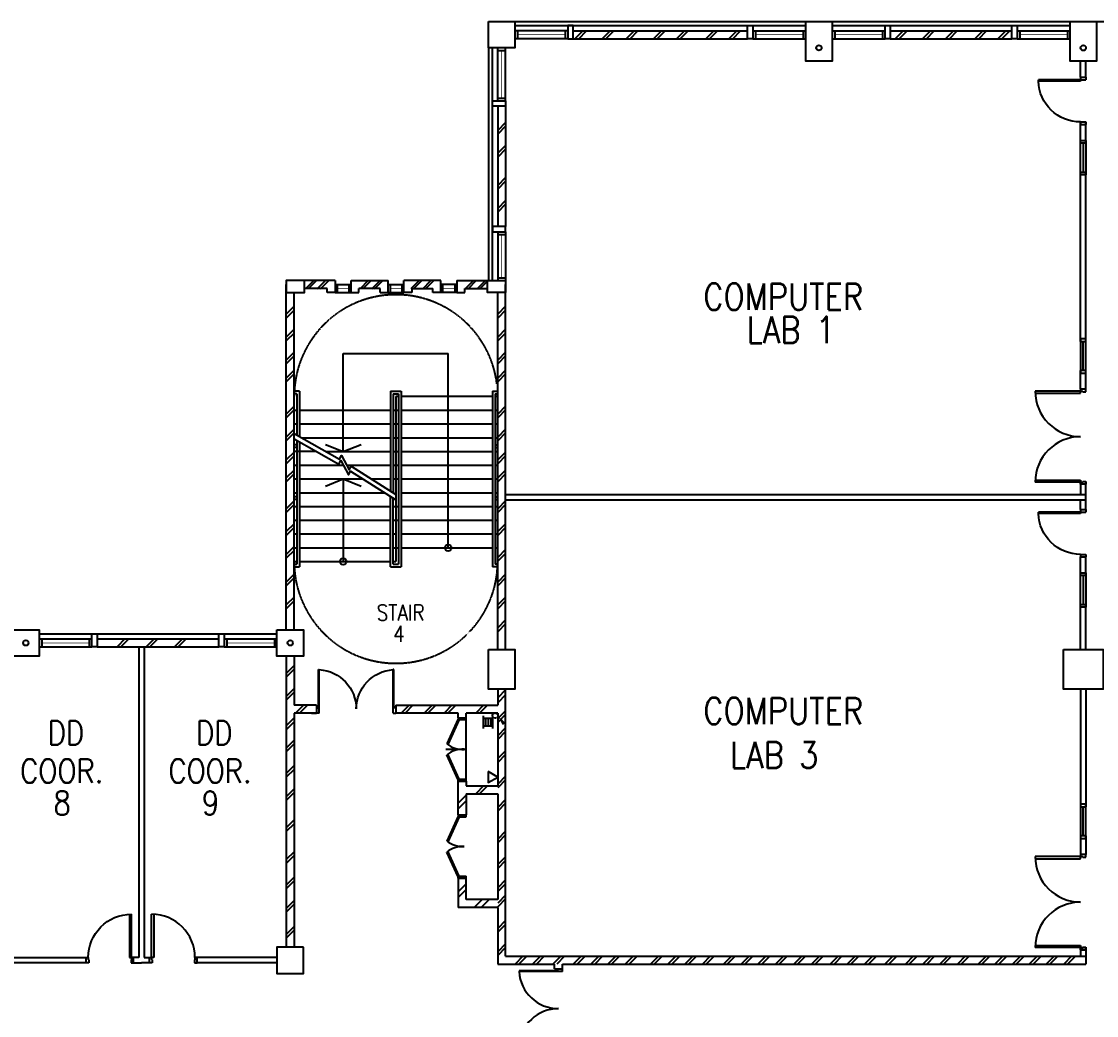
# Model space of a CAD drawing. Extents: x 1845062 to 1967303, y -845223 to -764674.
# Drawn here: x 1885832 to 1906165, y -783468 to -764674 of the extents above; entities that cross this region are included whole.
import ezdxf

# ---------------------------------------------------------------- set-up
doc = ezdxf.new("R2010")
doc.units = 0
doc.header["$LTSCALE"] = 12
doc.header["$MEASUREMENT"] = 0
for name, pattern in [('DASHDOT', [1, 0.5, -0.25, 0, -0.25]), ('DIVIDE', [1.25, 0.5, -0.25, 0, -0.25, 0, -0.25]), ('HIDDEN', [0.375, 0.25, -0.125])]:
    doc.linetypes.add(name, pattern=pattern)
doc.layers.get('0').update_dxf_attribs({"linetype": 'CONTINUOUS'})
for name, color, linetype in [('-DRY RISER', 7, 'CONTINUOUS'), ('-FF', 240, 'CONTINUOUS'), ('COL', 3, 'CONTINUOUS'), ('DOOR', 5, 'CONTINUOUS'), ('DR', 7, 'CONTINUOUS'), ('H', 1, 'CONTINUOUS'), ('hatch', 7, 'CONTINUOUS'), ('LINE', 7, 'CONTINUOUS'), ('partition', 7, 'CONTINUOUS'), ('PL', 5, 'CONTINUOUS'), ('RWDP', 145, 'CONTINUOUS'), ('stair', 7, 'CONTINUOUS'), ('T50', 4, 'CONTINUOUS'), ('WALL', 2, 'CONTINUOUS'), ('WIN', 5, 'CONTINUOUS'), ('WP', 50, 'DIVIDE')]:
    doc.layers.add(name, color=color, linetype=linetype)
doc.styles.add('ROMANS', font='romans')

# ---------------------------------------------------------------- blocks, each defined once
blk = doc.blocks.new('FG')
at = {"layer": 'LINE', "linetype": 'Continuous'}
for points in [[(0, 0), (50, 0), (50, 100), (0, 100)], [(600, 0), (650, 0), (650, 100), (600, 100)]]:
    blk.add_lwpolyline(points, close=True, dxfattribs=at)
at = {"layer": 'LINE', "color": 5, "linetype": 'Continuous'}
for points in [[(600, 100), (50, 100)], [(50, 0), (600, 0)]]:
    blk.add_lwpolyline(points, dxfattribs=at)
at = {"layer": 'LINE', "color": 1, "linetype": 'Continuous'}
blk.add_lwpolyline([(50, 50), (600, 50)], dxfattribs=at)
blk = doc.blocks.new('D1500-1')
at = {"layer": 'DR'}
for p, q in [((38, 77), (38, 821)), ((38, 821), (50, 820)), ((50, 0), (50, 820)), ((1462, 821), (1450, 820)), ((1450, 0), (1450, 820)), ((1462, 77), (1462, 821)), ((38, 115), (0, 115)), ((50, 0), (0, 0)), ((50, 77), (38, 77)), ((1450, 77), (1462, 77)), ((1462, 115), (1500, 115)), ((1450, 0), (1500, 0))]:
    blk.add_line(p, q, dxfattribs=at)
for centre, start, end in [((5, 77), 0.0238, 86.5289), ((1495, 77), 93.4711, 179.9762)]:
    blk.add_arc(centre, 745, start, end, dxfattribs=at)
blk = doc.blocks.new('D1800-A')
at = {"layer": 'DR'}
for p, q in [((0, 0), (100, 0)), ((0, -50), (0, 0)), ((100, 0), (100, -40)), ((60, -50), (0, -50)), ((100, -40), (60, -40)), ((60, -40), (60, -50)), ((100, -40), (960, -40)), ((100, -80), (100, -40)), ((959, -80), (100, -80)), ((60, -1750), (0, -1750)), ((0, -1750), (0, -1800)), ((0, -1800), (100, -1800)), ((60, -1760), (60, -1750)), ((100, -1760), (60, -1760)), ((959, -1720), (100, -1720)), ((100, -1720), (100, -1760)), ((100, -1760), (960, -1760)), ((100, -1800), (100, -1760))]:
    blk.add_line(p, q, dxfattribs=at)
for centre, start, end in [((100, -40), 270.0001, 0), ((100, -1760), 0, 90)]:
    blk.add_arc(centre, 860, start, end, dxfattribs=at)
blk = doc.blocks.new('D900')
at = {"layer": 'DOOR', "color": 7}
for p, q in [((50, 100), (50, 899)), ((80, 899), (50, 899)), ((80, 100), (80, 899)), ((0, 100), (0, 0)), ((0, 100), (50, 100)), ((0, 0), (50, 0)), ((50, 100), (50, 0)), ((50, 100), (80, 100)), ((850, 100), (850, 0)), ((850, 100), (900, 100)), ((850, 0), (900, 0)), ((900, 100), (900, 0))]:
    blk.add_line(p, q, dxfattribs=at)
blk.add_arc((50, 100), 800, 0, 87.8509, dxfattribs=at)
blk = doc.blocks.new('d900-1b1')
at = {"layer": 'DR'}
for p, q in [((40, 100), (40, 920)), ((80, 919), (80, 100)), ((0, 0), (0, 100)), ((0, 100), (40, 100)), ((50, 0), (0, 0)), ((80, 100), (40, 100)), ((40, 100), (40, 60)), ((40, 60), (50, 60)), ((50, 60), (50, 0)), ((860, 60), (850, 60)), ((850, 60), (850, 0)), ((850, 0), (900, 0)), ((860, 100), (860, 60)), ((900, 100), (860, 100)), ((900, 0), (900, 100))]:
    blk.add_line(p, q, dxfattribs=at)
blk.add_arc((40, 100), 820, 0, 90, dxfattribs=at)
blk = doc.blocks.new('DRY RISER')
at = {"layer": '-DRY RISER'}
for p, q in [((-150, 0), (150, 0)), ((-90, 0), (-90, -222)), ((90, 0), (90, -222)), ((-150, -222), (150, -222)), ((-90, -42), (90, -42)), ((-90, -102), (90, -102)), ((-90, -162), (90, -162))]:
    blk.add_line(p, q, dxfattribs=at)

msp = doc.modelspace()

# ---------------------------------------------------------------- linework, layer by layer
at = {"layer": '-FF', "color": 0}
msp.add_lwpolyline([(1894657.2, -778853.1), (1894657.2, -779064.8), (1894840.6, -778958.9)], close=True, dxfattribs=at)
at = {"color": 0}
for p, q in [((1895164.7, -764749.1), (1900664.7, -764749.1)), ((1901164.7, -764749.1), (1905664.7, -764749.1)), ((1894739.7, -769574.1), (1894739.7, -765174.1)), ((1886164.7, -776249.1), (1890664.7, -776249.1))]:
    msp.add_line(p, q, dxfattribs=at)
at = {"layer": 'COL', "color": 0}
msp.add_line((1891164.7, -776174.1), (1891164.7, -776174.1), dxfattribs=at)
for points in [[(1894664.7, -764674.1), (1895164.7, -764674.1), (1895164.7, -765174.1), (1894664.7, -765174.1)], [(1901164.7, -764674.1), (1901164.7, -765424.1), (1900664.7, -765424.1), (1900664.7, -764674.1)], [(1906164.7, -764674.1), (1906164.7, -765424.1), (1905664.7, -765424.1), (1905664.7, -764674.1)], [(1891182.7, -769574.1), (1890839.7, -769574.1), (1890839.7, -769799.1), (1891182.7, -769799.1)], [(1894646.7, -769574.1), (1894989.7, -769574.1), (1894989.7, -769799.1), (1894646.7, -769799.1)], [(1885664.7, -776174.1), (1886164.7, -776174.1), (1886164.7, -776674.1), (1885664.7, -776674.1)], [(1890664.7, -776174.1), (1891164.7, -776174.1), (1891164.7, -776674.1), (1890664.7, -776674.1)], [(1894664.7, -776549.1), (1895164.7, -776549.1), (1895164.7, -777299.1), (1894664.7, -777299.1)], [(1905539.7, -776549.1), (1906289.7, -776549.1), (1906289.7, -777299.1), (1905539.7, -777299.1)], [(1891164.7, -782174.1), (1890664.7, -782174.1), (1890664.7, -782674.1), (1891164.7, -782674.1)]]:
    msp.add_lwpolyline(points, close=True, dxfattribs=at)
at = {"layer": 'DOOR', "color": 0}
for p, q in [((1894089.7, -777860.5), (1893876.4, -778331.5)), ((1894110.5, -777874.3), (1893896.5, -778346.4)), ((1894089.7, -777835.5), (1894089.7, -777860.5)), ((1894089.7, -777860.5), (1894114.7, -777860.5)), ((1894110.5, -777874.3), (1894089.7, -777860.5)), ((1894114.7, -777860.5), (1894114.7, -777873.5)), ((1894114.7, -777873.5), (1894239.7, -777873.5)), ((1894089.7, -779010.5), (1893876.4, -778539.5)), ((1894110.5, -778996.7), (1893896.5, -778524.6)), ((1894110.5, -778996.7), (1894089.7, -779010.5)), ((1894089.7, -779010.5), (1894114.7, -779010.5)), ((1894089.7, -779035.5), (1894089.7, -779010.5)), ((1894114.7, -779010.5), (1894114.7, -778997.5)), ((1894114.7, -778997.5), (1894239.7, -778997.5)), ((1894239.7, -779035.5), (1894239.7, -778997.5)), ((1894089.7, -779698), (1893876.4, -780169)), ((1894110.5, -779711.8), (1893896.5, -780183.9)), ((1894089.7, -779673), (1894089.7, -779698)), ((1894089.7, -779698), (1894114.7, -779698)), ((1894110.5, -779711.8), (1894089.7, -779698)), ((1894114.7, -779698), (1894114.7, -779711)), ((1894114.7, -779711), (1894239.7, -779711)), ((1894239.7, -779711), (1894239.7, -779675.2)), ((1894089.7, -780848), (1893876.4, -780377)), ((1894110.5, -780834.2), (1893896.5, -780362.1)), ((1894110.5, -780834.2), (1894089.7, -780848)), ((1894089.7, -780848), (1894114.7, -780848)), ((1894089.7, -780873), (1894089.7, -780848)), ((1894114.7, -780848), (1894114.7, -780835)), ((1894114.7, -780835), (1894239.7, -780835)), ((1894239.7, -780873), (1894239.7, -780835))]:
    msp.add_line(p, q, dxfattribs=at)
for centre, start, end in [((1894183.4, -777938.1), 232.03455, 272.4491), ((1894183.4, -778932.9), 87.5509, 127.96545), ((1894183.4, -779775.6), 232.03455, 272.4491), ((1894183.4, -780770.4), 87.5509, 127.96545)]:
    msp.add_arc(centre, 499, start, end, dxfattribs=at)
at = {"layer": 'DR', "color": 0}
for p, q in [((1905864.7, -766974.1), (1905864.7, -766574.1)), ((1905964.7, -766974.1), (1905964.7, -766574.1)), ((1905864.7, -770724.1), (1905864.7, -767524.1)), ((1905964.7, -770724.1), (1905964.7, -767524.1)), ((1905864.7, -771624.1), (1905864.7, -771274.1)), ((1905964.7, -771624.1), (1905964.7, -771274.1)), ((1905864.7, -773424.1), (1905864.7, -773624.1)), ((1905964.7, -773899.1), (1905964.7, -773424.1)), ((1905964.7, -773624.1), (1894989.7, -773624.1)), ((1905964.7, -773724.1), (1894989.7, -773724.1)), ((1905864.7, -773899.1), (1905864.7, -773724.1)), ((1905864.7, -775149.1), (1905864.7, -774799.1)), ((1905964.7, -775149.1), (1905964.7, -774799.1)), ((1905864.7, -776549.1), (1905864.7, -775699.1)), ((1905964.7, -776549.1), (1905964.7, -775699.1)), ((1905864.7, -777299.1), (1905864.7, -779524.1)), ((1905964.7, -777299.1), (1905964.7, -779524.1)), ((1894239.7, -778436.6), (1893855.3, -778436.6)), ((1905864.7, -780074.1), (1905864.7, -780424.1)), ((1905964.7, -780074.1), (1905964.7, -780424.1)), ((1905864.7, -782224.1), (1905864.7, -782349.1))]:
    msp.add_line(p, q, dxfattribs=at)
at = {"layer": 'H', "color": 0}
for p, q in [((1891208.6, -769724.1), (1891358.6, -769574.1)), ((1891260.3, -769724.1), (1891410.3, -769574.1)), ((1891425.4, -769726.3), (1891575.4, -769576.3)), ((1891487.2, -769726.3), (1891637.2, -769576.3)), ((1892241.8, -769724.1), (1892391.8, -769574.1)), ((1892293.5, -769724.1), (1892443.5, -769574.1)), ((1892458.5, -769726.3), (1892608.5, -769576.3)), ((1892510.2, -769726.3), (1892660.2, -769576.3)), ((1893204.3, -769724.1), (1893354.3, -769574.1)), ((1893256, -769724.1), (1893406, -769574.1)), ((1893421, -769726.3), (1893571, -769576.3)), ((1893472.7, -769726.3), (1893622.7, -769576.3)), ((1894233, -769724.1), (1894383, -769574.1)), ((1894284.6, -769724.1), (1894434.6, -769574.1)), ((1894449.7, -769726.3), (1894599.7, -769576.3)), ((1894501.4, -769726.3), (1894651.4, -769576.3)), ((1887789.8, -776349.1), (1887639.8, -776499.1)), ((1887860.5, -776349.1), (1887710.5, -776499.1)), ((1888338.8, -776349.1), (1888188.8, -776499.1)), ((1888409.5, -776349.1), (1888259.5, -776499.1)), ((1888877.1, -776349.1), (1888727.1, -776499.1)), ((1888947.8, -776349.1), (1888797.8, -776499.1)), ((1893165.9, -777599.1), (1893015.9, -777749.1)), ((1893236.7, -777599.1), (1893086.7, -777749.1)), ((1893600.1, -777599.1), (1893450.1, -777749.1)), ((1893670.8, -777599.1), (1893520.8, -777749.1)), ((1893973.8, -777599.1), (1893823.8, -777749.1)), ((1894044.5, -777599.1), (1893894.5, -777749.1)), ((1894572.8, -777599.1), (1894422.8, -777749.1)), ((1894643.5, -777599.1), (1894493.5, -777749.1)), ((1894572.8, -779124.1), (1894422.8, -779274.1)), ((1894643.5, -779124.1), (1894493.5, -779274.1))]:
    msp.add_line(p, q, dxfattribs=at)
at = {"layer": 'hatch', "color": 0}
for p, q in [((1896299.5, -764999.1), (1896449.5, -764849.1)), ((1896371.1, -764999.1), (1896521.1, -764849.1)), ((1896814.6, -764999.1), (1896964.6, -764849.1)), ((1896886.3, -764999.1), (1897036.3, -764849.1)), ((1897270.4, -764999.1), (1897420.4, -764849.1)), ((1897342, -764999.1), (1897492, -764849.1)), ((1897785.5, -764999.1), (1897935.5, -764849.1)), ((1897857.2, -764999.1), (1898007.2, -764849.1)), ((1898221.4, -764999.1), (1898371.4, -764849.1)), ((1898293.1, -764999.1), (1898443.1, -764849.1)), ((1898776.2, -764999.1), (1898926.2, -764849.1)), ((1898847.9, -764999.1), (1898997.9, -764849.1)), ((1899212.1, -764999.1), (1899362.1, -764849.1)), ((1899283.8, -764999.1), (1899433.8, -764849.1)), ((1902359.4, -764999.1), (1902509.4, -764849.1)), ((1902431.1, -764999.1), (1902581.1, -764849.1)), ((1902874.6, -764999.1), (1903024.6, -764849.1)), ((1902946.2, -764999.1), (1903096.2, -764849.1)), ((1903310.5, -764999.1), (1903460.5, -764849.1)), ((1903382.1, -764999.1), (1903532.1, -764849.1)), ((1903865.3, -764999.1), (1904015.3, -764849.1)), ((1903936.9, -764999.1), (1904086.9, -764849.1)), ((1904301.2, -764999.1), (1904451.2, -764849.1)), ((1904372.8, -764999.1), (1904522.8, -764849.1)), ((1894989.7, -766582.6), (1894839.7, -766732.6)), ((1894989.7, -766654.2), (1894839.7, -766804.2)), ((1894989.7, -767016.6), (1894839.7, -767166.6)), ((1894989.7, -767088.2), (1894839.7, -767238.2)), ((1894989.7, -767623.1), (1894839.7, -767773.1)), ((1894989.7, -767694.7), (1894839.7, -767844.7)), ((1894989.7, -768057.1), (1894839.7, -768207.1)), ((1894989.7, -768128.7), (1894839.7, -768278.7)), ((1890989.7, -770058.6), (1890839.7, -770208.6)), ((1890989.7, -770130.2), (1890839.7, -770280.2)), ((1894989.7, -770058.6), (1894839.7, -770208.6)), ((1894989.7, -770130.2), (1894839.7, -770280.2)), ((1890989.7, -770492.6), (1890839.7, -770642.6)), ((1890989.7, -770564.2), (1890839.7, -770714.2)), ((1894989.7, -770492.6), (1894839.7, -770642.6)), ((1894989.7, -770564.2), (1894839.7, -770714.2)), ((1890989.7, -770925.5), (1890839.7, -771075.5)), ((1890989.7, -770997.1), (1890839.7, -771147.1)), ((1894989.7, -770925.5), (1894839.7, -771075.5)), ((1894989.7, -770997.1), (1894839.7, -771147.1)), ((1890989.7, -771266.3), (1890839.7, -771416.3)), ((1890989.7, -771337.9), (1890839.7, -771487.9)), ((1894989.7, -771266.3), (1894839.7, -771416.3)), ((1894989.7, -771337.9), (1894839.7, -771487.9)), ((1890989.7, -771947.6), (1890839.7, -772097.6)), ((1894989.7, -771947.6), (1894839.7, -772097.6)), ((1890989.7, -772019.2), (1890839.7, -772169.2)), ((1894989.7, -772019.2), (1894839.7, -772169.2)), ((1890989.7, -772381.6), (1890839.7, -772531.6)), ((1894989.7, -772381.6), (1894839.7, -772531.6)), ((1890989.7, -772453.2), (1890839.7, -772603.2)), ((1894989.7, -772453.2), (1894839.7, -772603.2)), ((1890989.7, -772814.5), (1890839.7, -772964.5)), ((1894989.7, -772814.5), (1894839.7, -772964.5)), ((1890989.7, -772886.1), (1890839.7, -773036.1)), ((1894989.7, -772886.1), (1894839.7, -773036.1)), ((1890989.7, -773155.3), (1890839.7, -773305.3)), ((1890989.7, -773226.9), (1890839.7, -773376.9)), ((1894989.7, -773155.3), (1894839.7, -773305.3)), ((1894989.7, -773226.9), (1894839.7, -773376.9)), ((1890989.7, -773735.6), (1890839.7, -773885.6)), ((1890989.7, -773807.2), (1890839.7, -773957.2)), ((1894989.7, -773735.6), (1894839.7, -773885.6)), ((1894989.7, -773807.2), (1894839.7, -773957.2)), ((1890989.7, -774169.6), (1890839.7, -774319.6)), ((1890989.7, -774241.2), (1890839.7, -774391.2)), ((1894989.7, -774169.6), (1894839.7, -774319.6)), ((1894989.7, -774241.2), (1894839.7, -774391.2)), ((1890989.7, -774602.5), (1890839.7, -774752.5)), ((1894989.7, -774658.6), (1894839.7, -774808.6)), ((1890989.7, -774674.1), (1890839.7, -774824.1)), ((1894989.7, -774730.2), (1894839.7, -774880.2)), ((1890989.7, -775122.6), (1890839.7, -775272.6)), ((1890989.7, -775194.2), (1890839.7, -775344.2)), ((1894989.7, -775122.6), (1894839.7, -775272.6)), ((1894989.7, -775194.2), (1894839.7, -775344.2)), ((1890989.7, -775556.6), (1890839.7, -775706.6)), ((1890989.7, -775628.2), (1890839.7, -775778.2)), ((1894989.7, -775556.6), (1894839.7, -775706.6)), ((1894989.7, -775628.2), (1894839.7, -775778.2)), ((1894989.7, -775989.5), (1894839.7, -776139.5)), ((1894989.7, -776061.1), (1894839.7, -776211.1)), ((1890989.7, -776850.3), (1890839.7, -777000.3)), ((1890989.7, -776921.9), (1890839.7, -777071.9)), ((1890989.7, -777283.7), (1890839.7, -777433.7)), ((1890989.7, -777355.4), (1890839.7, -777505.4)), ((1894989.7, -777312.6), (1894839.7, -777462.6)), ((1894989.7, -777403.7), (1894839.7, -777553.7)), ((1891165.1, -777599.1), (1891015.1, -777749.1)), ((1891247.7, -777594.2), (1891097.7, -777744.2)), ((1894989.7, -777705.6), (1894839.7, -777855.6)), ((1890989.7, -777842.7), (1890839.7, -777992.7)), ((1894239.7, -779035.5), (1894239.7, -777837.7)), ((1894989.7, -777777.2), (1894839.7, -777927.2)), ((1890989.7, -777914.3), (1890839.7, -778064.3)), ((1894989.7, -778028.6), (1894839.7, -778178.6)), ((1894989.7, -778100.2), (1894839.7, -778250.2)), ((1890989.7, -778261.2), (1890839.7, -778411.2)), ((1890989.7, -778332.8), (1890839.7, -778482.8)), ((1894989.7, -778461.5), (1894839.7, -778611.5)), ((1894989.7, -778533.1), (1894839.7, -778683.1)), ((1890989.7, -778743), (1890839.7, -778893)), ((1890989.7, -778814.7), (1890839.7, -778964.7)), ((1894989.7, -778943.3), (1894839.7, -779093.3)), ((1894989.7, -779014.9), (1894839.7, -779164.9)), ((1890989.7, -779182.3), (1890839.7, -779332.3)), ((1890989.7, -779253.9), (1890839.7, -779403.9)), ((1894089.7, -779454.6), (1894239.7, -779304.6)), ((1894089.7, -779560.7), (1894239.7, -779410.7)), ((1894989.7, -779382.6), (1894839.7, -779532.6)), ((1894989.7, -779454.2), (1894839.7, -779604.2)), ((1890989.7, -779770.4), (1890839.7, -779920.4)), ((1890989.7, -779842), (1890839.7, -779992)), ((1894989.7, -779983.6), (1894839.7, -780133.6)), ((1894989.7, -780055.2), (1894839.7, -780205.2)), ((1890989.7, -780371.4), (1890839.7, -780521.4)), ((1890989.7, -780443), (1890839.7, -780593)), ((1894989.7, -780465.4), (1894839.7, -780615.4)), ((1894989.7, -780537.1), (1894839.7, -780687.1)), ((1890989.7, -780853.2), (1890839.7, -781003.2)), ((1890989.7, -780924.9), (1890839.7, -781074.9)), ((1894989.7, -780904.7), (1894839.7, -781054.7)), ((1894089.7, -781129.1), (1894239.7, -780979.1)), ((1894089.7, -781235.1), (1894239.7, -781085.1)), ((1894989.7, -780976.3), (1894839.7, -781126.3)), ((1890989.7, -781292.5), (1890839.7, -781442.5)), ((1890989.7, -781364.1), (1890839.7, -781514.1)), ((1894545.5, -781274.1), (1894395.5, -781424.1)), ((1894677.9, -781274.1), (1894527.9, -781424.1)), ((1894989.7, -781191.6), (1894839.7, -781341.6)), ((1894989.7, -781263.2), (1894839.7, -781413.2)), ((1894989.7, -781673.4), (1894839.7, -781823.4)), ((1894989.7, -781745.1), (1894839.7, -781895.1)), ((1890989.7, -781784.7), (1890839.7, -781934.7)), ((1890989.7, -781856.4), (1890839.7, -782006.4)), ((1894989.7, -782112.7), (1894839.7, -782262.7)), ((1894989.7, -782184.3), (1894839.7, -782334.3)), ((1895316.9, -782349.1), (1895166.9, -782499.1)), ((1895388.5, -782349.1), (1895238.5, -782499.1)), ((1895648.9, -782349.1), (1895498.9, -782499.1)), ((1895720.5, -782349.1), (1895570.5, -782499.1)), ((1896033.9, -782349.1), (1895883.9, -782499.1)), ((1896105.5, -782349.1), (1895955.5, -782499.1)), ((1896419.5, -782349.1), (1896269.5, -782499.1)), ((1896491.2, -782349.1), (1896341.2, -782499.1)), ((1896751.5, -782349.1), (1896601.5, -782499.1)), ((1896823.2, -782349.1), (1896673.2, -782499.1)), ((1897070.5, -782349.1), (1896920.5, -782499.1)), ((1897142.2, -782349.1), (1896992.2, -782499.1)), ((1897402.5, -782349.1), (1897252.5, -782499.1)), ((1897474.2, -782349.1), (1897324.2, -782499.1)), ((1897877.4, -782349.1), (1897727.4, -782499.1)), ((1897949, -782349.1), (1897799, -782499.1)), ((1898209.4, -782349.1), (1898059.4, -782499.1)), ((1898281, -782349.1), (1898131, -782499.1)), ((1898528.4, -782349.1), (1898378.4, -782499.1)), ((1898600, -782349.1), (1898450, -782499.1)), ((1898860.4, -782349.1), (1898710.4, -782499.1)), ((1898932, -782349.1), (1898782, -782499.1)), ((1899260.5, -782349.1), (1899110.5, -782499.1)), ((1899332.1, -782349.1), (1899182.1, -782499.1)), ((1899592.5, -782349.1), (1899442.5, -782499.1)), ((1899664.1, -782349.1), (1899514.1, -782499.1)), ((1899911.5, -782349.1), (1899761.5, -782499.1)), ((1899983.1, -782349.1), (1899833.1, -782499.1)), ((1900243.5, -782349.1), (1900093.5, -782499.1)), ((1900315.1, -782349.1), (1900165.1, -782499.1)), ((1900590.6, -782349.1), (1900440.6, -782499.1)), ((1900662.2, -782349.1), (1900512.2, -782499.1)), ((1900922.6, -782349.1), (1900772.6, -782499.1)), ((1900994.2, -782349.1), (1900844.2, -782499.1)), ((1901278.3, -782349.1), (1901128.3, -782499.1)), ((1901349.9, -782349.1), (1901199.9, -782499.1)), ((1901597.3, -782349.1), (1901447.3, -782499.1)), ((1901668.9, -782349.1), (1901518.9, -782499.1)), ((1901929.3, -782349.1), (1901779.3, -782499.1)), ((1902000.9, -782349.1), (1901850.9, -782499.1)), ((1902314.3, -782349.1), (1902164.3, -782499.1)), ((1902385.9, -782349.1), (1902235.9, -782499.1)), ((1902700, -782349.1), (1902550, -782499.1)), ((1902771.6, -782349.1), (1902621.6, -782499.1)), ((1903032, -782349.1), (1902882, -782499.1)), ((1903103.6, -782349.1), (1902953.6, -782499.1)), ((1903351, -782349.1), (1903201, -782499.1)), ((1903422.6, -782349.1), (1903272.6, -782499.1)), ((1903683, -782349.1), (1903533, -782499.1)), ((1903754.6, -782349.1), (1903604.6, -782499.1)), ((1904075.6, -782349.1), (1903925.6, -782499.1)), ((1904147.2, -782349.1), (1903997.2, -782499.1)), ((1904394.6, -782349.1), (1904244.6, -782499.1)), ((1904466.2, -782349.1), (1904316.2, -782499.1)), ((1904726.6, -782349.1), (1904576.6, -782499.1)), ((1904798.2, -782349.1), (1904648.2, -782499.1)), ((1905043.8, -782349.1), (1904893.8, -782499.1)), ((1905115.5, -782349.1), (1904965.5, -782499.1)), ((1905362.8, -782349.1), (1905212.8, -782499.1)), ((1905434.5, -782349.1), (1905284.5, -782499.1)), ((1905694.8, -782349.1), (1905544.8, -782499.1)), ((1905766.5, -782349.1), (1905616.5, -782499.1))]:
    msp.add_line(p, q, dxfattribs=at)
msp.add_solid([(1894114.7, -778415.8), (1894114.7, -778457.4), (1894239.7, -778436.6)], dxfattribs=at)
at = {"layer": 'LINE', "color": 0, "linetype": 'Continuous'}
for p, q in [((1895164.7, -764674.1), (1961664.7, -764674.1)), ((1894664.7, -765174.1), (1894664.7, -769574.1)), ((1905864.7, -782224.1), (1905964.7, -782224.1))]:
    msp.add_line(p, q, dxfattribs=at)
at = {"layer": 'partition', "color": 0, "linetype": 'Continuous'}
for p, q in [((1905864.7, -765724.1), (1905864.7, -765424.1)), ((1905964.7, -765724.1), (1905964.7, -765424.1)), ((1905964.7, -782224.1), (1905964.7, -782349.1))]:
    msp.add_line(p, q, dxfattribs=at)
at = {"layer": 'partition', "color": 0}
for p, q in [((1888053.6, -776499.1), (1888053.6, -782374.1)), ((1888153.6, -776499.1), (1888153.6, -782374.1)), ((1885342.5, -782374.1), (1887053.6, -782374.1)), ((1888053.6, -782374.1), (1887953.6, -782374.1)), ((1888053.6, -782374.1), (1887953.6, -782374.1)), ((1888053.6, -782374.1), (1887953.6, -782374.1)), ((1888053.6, -782374.1), (1887953.6, -782374.1)), ((1888053.6, -782374.1), (1887953.6, -782374.1)), ((1888053.6, -782374.1), (1887953.6, -782374.1)), ((1888153.6, -782374.1), (1888253.6, -782374.1)), ((1888153.6, -782374.1), (1888253.6, -782374.1)), ((1888153.6, -782374.1), (1888253.6, -782374.1)), ((1888153.6, -782374.1), (1888253.6, -782374.1)), ((1888153.6, -782374.1), (1888253.6, -782374.1)), ((1888153.6, -782374.1), (1888253.6, -782374.1)), ((1890664.7, -782374.1), (1889153.6, -782374.1)), ((1890664.7, -782474.1), (1889153.6, -782474.1))]:
    msp.add_line(p, q, dxfattribs=at)
at = {"layer": 'PL', "color": 0}
for p, q in [((1891764.7, -769649.1), (1892064.7, -769649.1)), ((1891802.7, -769649.1), (1891802.7, -769799.1)), ((1892764.7, -769649.1), (1893064.7, -769649.1)), ((1892802.7, -769649.1), (1892802.7, -769799.1)), ((1893026.7, -769649.1), (1893026.7, -769799.1)), ((1894064.7, -769649.1), (1893764.7, -769649.1)), ((1894026.7, -769649.1), (1894026.7, -769799.1)), ((1891764.7, -769799.1), (1892064.7, -769799.1)), ((1892764.7, -769799.1), (1893064.7, -769799.1)), ((1894064.7, -769800.5), (1893764.7, -769800.5))]:
    msp.add_line(p, q, dxfattribs=at)
at = {"layer": 'RWDP', "color": 0, "linetype": 'Continuous'}
for centre in [(1900914.7, -765171.4), (1905914.7, -765174.1), (1885914.7, -776424.1), (1890914.7, -776424.1)]:
    msp.add_circle(centre, 50, dxfattribs=at)
at = {"layer": 'stair', "color": 0}
for p, q in [((1891918.1, -772804.1), (1891918.1, -770950.5)), ((1891918.1, -770950.5), (1893902.2, -770950.5)), ((1893902.2, -774624.1), (1893902.2, -770950.5)), ((1891089.7, -771664.1), (1890989.7, -771664.1)), ((1891039.7, -771714.1), (1890989.7, -771714.1)), ((1891039.7, -771714.1), (1891039.7, -772491.7)), ((1891089.7, -771664.1), (1891089.7, -772520.2)), ((1892814.7, -771664.1), (1892814.7, -773556.4)), ((1892814.7, -771664.1), (1893014.7, -771664.1)), ((1892864.7, -771714.1), (1892864.7, -773588.4)), ((1892864.7, -771714.1), (1892964.7, -771714.1)), ((1892914.7, -771764.1), (1892914.7, -773563.4)), ((1892914.7, -771764.1), (1892914.7, -774884.1)), ((1892964.7, -771764.1), (1892914.7, -771764.1)), ((1892964.7, -771714.1), (1892964.7, -774934.1)), ((1893014.7, -771664.1), (1893014.7, -774984.1)), ((1894739.7, -771764.1), (1893014.7, -771764.1)), ((1894739.7, -771664.1), (1894739.7, -774984.1)), ((1894739.7, -771664.1), (1894839.7, -771664.1)), ((1894789.7, -771714.1), (1894789.7, -774934.1)), ((1894789.7, -771714.1), (1894839.7, -771714.1)), ((1894839.7, -771764.1), (1894789.7, -771764.1)), ((1890989.7, -772024.1), (1891039.7, -772024.1)), ((1891089.7, -772024.1), (1892814.7, -772024.1)), ((1892864.7, -772024.1), (1892914.7, -772024.1)), ((1892864.7, -772024.1), (1892914.7, -772024.1)), ((1892914.7, -772024.1), (1892964.7, -772024.1)), ((1893014.7, -772024.1), (1894739.7, -772024.1)), ((1894789.7, -772024.1), (1894839.7, -772024.1)), ((1890989.7, -772284.1), (1891039.7, -772284.1)), ((1891089.7, -772284.1), (1892814.7, -772284.1)), ((1892864.7, -772284.1), (1892914.7, -772284.1)), ((1892864.7, -772284.1), (1892914.7, -772284.1)), ((1892914.7, -772284.1), (1892964.7, -772284.1)), ((1893014.7, -772284.1), (1894739.7, -772284.1)), ((1894789.7, -772284.1), (1894839.7, -772284.1)), ((1891039.7, -772592.2), (1891039.7, -774934.1)), ((1891089.7, -772620.8), (1891089.7, -774984.1)), ((1891131.4, -772544.1), (1892814.7, -772544.1)), ((1892864.7, -772544.1), (1892914.7, -772544.1)), ((1892864.7, -772544.1), (1892914.7, -772544.1)), ((1892914.7, -772544.1), (1892964.7, -772544.1)), ((1893014.7, -772544.1), (1894739.7, -772544.1)), ((1894789.7, -772544.1), (1894839.7, -772544.1)), ((1891039.7, -772675.8), (1890989.7, -772675.8)), ((1891039.7, -772725.8), (1890989.7, -772725.8)), ((1890989.7, -772796.6), (1891410.4, -772796.6)), ((1891586.3, -772804.1), (1892814.7, -772804.1)), ((1892864.7, -772804.1), (1892914.7, -772804.1)), ((1892864.7, -772804.1), (1892914.7, -772804.1)), ((1892914.7, -772804.1), (1892964.7, -772804.1)), ((1893014.7, -772804.1), (1894739.7, -772804.1)), ((1894789.7, -772675.8), (1894839.7, -772675.8)), ((1894789.7, -772725.8), (1894839.7, -772725.8)), ((1894789.7, -772804.1), (1894839.7, -772804.1)), ((1890989.7, -773064.1), (1891039.7, -773064.1)), ((1891089.7, -773064.1), (1891920.7, -773064.1)), ((1891982.8, -773064.1), (1892814.7, -773064.1)), ((1892864.7, -773064.1), (1892914.7, -773064.1)), ((1892864.7, -773064.1), (1892914.7, -773064.1)), ((1892914.7, -773064.1), (1892964.7, -773064.1)), ((1893014.7, -773064.1), (1894739.7, -773064.1)), ((1894789.7, -773064.1), (1894839.7, -773064.1)), ((1890989.7, -773324.1), (1891039.7, -773324.1)), ((1891089.7, -773324.1), (1892292.8, -773324.1)), ((1891918.1, -773324.1), (1891918.1, -774884.1)), ((1892451.1, -773324.1), (1892814.7, -773324.1)), ((1892864.7, -773324.1), (1892910.3, -773324.1)), ((1892864.7, -773324.1), (1892914.7, -773324.1)), ((1892914.7, -773324.1), (1892964.7, -773324.1)), ((1893014.7, -773324.1), (1894739.7, -773324.1)), ((1894789.7, -773324.1), (1894839.7, -773324.1)), ((1890989.7, -773584.1), (1891039.7, -773584.1)), ((1891089.7, -773584.1), (1892712, -773584.1)), ((1893014.7, -773584.1), (1894739.7, -773584.1)), ((1894789.7, -773584.1), (1894839.7, -773584.1)), ((1891039.7, -773662.4), (1890989.7, -773662.4)), ((1891039.7, -773712.4), (1890989.7, -773712.4)), ((1890989.7, -773844.1), (1891039.7, -773844.1)), ((1891089.7, -773844.1), (1892814.7, -773844.1)), ((1892814.7, -774984.1), (1892814.7, -773657.1)), ((1892864.7, -774934.1), (1892864.7, -773689)), ((1892864.7, -773844.1), (1892914.7, -773844.1)), ((1892914.7, -773844.1), (1892964.7, -773844.1)), ((1892914.7, -773844.1), (1892964.7, -773844.1)), ((1893014.7, -773844.1), (1894739.7, -773844.1)), ((1894789.7, -773662.4), (1894839.7, -773662.4)), ((1894789.7, -773712.4), (1894839.7, -773712.4)), ((1894789.7, -773844.1), (1894839.7, -773844.1)), ((1890989.7, -774104.1), (1891039.7, -774104.1)), ((1891089.7, -774104.1), (1892814.7, -774104.1)), ((1892864.7, -774104.1), (1892914.7, -774104.1)), ((1892914.7, -774104.1), (1892964.7, -774104.1)), ((1892914.7, -774104.1), (1892964.7, -774104.1)), ((1893014.7, -774104.1), (1894739.7, -774104.1)), ((1894789.7, -774104.1), (1894839.7, -774104.1)), ((1890989.7, -774364.1), (1891039.7, -774364.1)), ((1891089.7, -774364.1), (1892814.7, -774364.1)), ((1892864.7, -774364.1), (1892914.7, -774364.1)), ((1893014.7, -774364.1), (1894739.7, -774364.1)), ((1894789.7, -774364.1), (1894839.7, -774364.1)), ((1890989.7, -774624.1), (1891039.7, -774624.1)), ((1891089.7, -774624.1), (1892814.7, -774624.1)), ((1892864.7, -774624.1), (1892914.7, -774624.1)), ((1892914.7, -774624.1), (1892964.7, -774624.1)), ((1893014.7, -774624.1), (1894739.7, -774624.1)), ((1894789.7, -774624.1), (1894839.7, -774624.1)), ((1890989.7, -774884.1), (1891039.7, -774884.1)), ((1890989.7, -774934.1), (1891039.7, -774934.1)), ((1890989.7, -774984.1), (1891089.7, -774984.1)), ((1891089.7, -774884.1), (1892814.7, -774884.1)), ((1892814.7, -774984.1), (1893014.7, -774984.1)), ((1892864.7, -774884.1), (1892914.7, -774884.1)), ((1892864.7, -774934.1), (1892964.7, -774934.1)), ((1894839.7, -774984.1), (1894739.7, -774984.1)), ((1894839.7, -774934.1), (1894789.7, -774934.1)), ((1887053.6, -782474.1), (1885142.5, -782474.1)), ((1887953.6, -782474.1), (1888103.6, -782474.1)), ((1888253.6, -782474.1), (1888103.6, -782474.1))]:
    msp.add_line(p, q, dxfattribs=at)
for points in [[(1890989.7, -772463.1), (1891845, -772952), (1891886.3, -772879.8), (1892029.4, -773153.2), (1892070.7, -773081), (1892914.7, -773620.3)], [(1890989.7, -772563.6), (1891831.6, -773044.9), (1891872.9, -772972.6), (1892016, -773246.1), (1892057.3, -773173.9), (1892914.7, -773720.9)]]:
    msp.add_lwpolyline(points, dxfattribs=at)
at = {"layer": 'stair', "color": 0, "linetype": 'Continuous'}
for points in [[(1891581.1, -772669.4), (1891918.1, -772804.1), (1892255.2, -772669.4)], [(1891581.1, -773458.9), (1891918.1, -773324.1), (1892255.2, -773458.9)]]:
    msp.add_lwpolyline(points, dxfattribs=at)
for centre in [(1893902.2, -774624.1), (1891918.1, -774884.1)]:
    msp.add_circle(centre, 62.5, dxfattribs=at)
at = {"layer": 'stair', "color": 0, "linetype": 'HIDDEN'}
for centre, start, end in [((1892914.7, -771764.1), 7.16198, 180), ((1892913.7, -774884.1), 180, 0)]:
    msp.add_arc(centre, 1925, start, end, dxfattribs=at)
at = {"layer": 'WALL', "color": 0}
for p, q in [((1894839.7, -766274.1), (1894839.7, -768549.1)), ((1894989.7, -766274.1), (1894989.7, -768549.1)), ((1891764.7, -769574.1), (1891182.7, -769574.1)), ((1891764.7, -769574.1), (1891764.7, -769799.1)), ((1892064.7, -769574.1), (1892764.7, -769574.1)), ((1892064.7, -769799.1), (1892064.7, -769574.1)), ((1893764.7, -769574.1), (1893064.7, -769574.1)), ((1893764.7, -769799.1), (1893764.7, -769574.1)), ((1894064.7, -769574.1), (1894064.7, -769799.1)), ((1894064.7, -769574.1), (1894646.7, -769574.1)), ((1890839.7, -776174.1), (1890839.7, -769649.1)), ((1891614.7, -769799.1), (1891614.7, -769724.1)), ((1892614.7, -769724.1), (1892214.7, -769724.1)), ((1892214.7, -769799.1), (1892214.7, -769724.1)), ((1892614.7, -769799.1), (1892614.7, -769724.1)), ((1893214.7, -769724.1), (1893214.7, -769799.1)), ((1893214.7, -769724.1), (1893614.7, -769724.1)), ((1893614.7, -769799.1), (1893614.7, -769724.1)), ((1894214.7, -769724.1), (1894646.7, -769724.1)), ((1894214.7, -769799.1), (1894214.7, -769724.1)), ((1894989.7, -776549.1), (1894989.7, -769649.1)), ((1890989.7, -776174.1), (1890989.7, -769799.1)), ((1891764.7, -769799.1), (1891614.7, -769799.1)), ((1892064.7, -769799.1), (1892214.7, -769799.1)), ((1893764.7, -769799.1), (1893614.7, -769799.1)), ((1894064.7, -769799.1), (1894214.7, -769799.1)), ((1894839.7, -776549.1), (1894839.7, -769799.1)), ((1894839.7, -776549.1), (1894839.7, -770764.1)), ((1890839.7, -776674.1), (1890839.7, -782174.1)), ((1890989.7, -776674.1), (1890989.7, -777599.1)), ((1894839.7, -777299.1), (1894839.7, -777599.1)), ((1894989.7, -782349.1), (1894989.7, -777299.1)), ((1891414.7, -777599.1), (1890989.7, -777599.1)), ((1891414.7, -777599.1), (1891414.7, -777749.1)), ((1892914.7, -777599.1), (1892914.7, -777749.1)), ((1892914.7, -777599.1), (1894839.7, -777599.1)), ((1891414.7, -777749.1), (1890989.7, -777749.1)), ((1890989.7, -777749.1), (1890989.7, -782174.1)), ((1891314.7, -777749.1), (1891414.7, -777749.1)), ((1894089.7, -777749.1), (1892914.7, -777749.1)), ((1894089.7, -777837.7), (1894089.7, -777749.1)), ((1894089.7, -777837.7), (1894239.7, -777837.7)), ((1894664.7, -777749.1), (1894239.7, -777749.1)), ((1894839.7, -777749.1), (1894239.7, -777749.1)), ((1894239.7, -777837.7), (1894239.7, -777749.1)), ((1894839.7, -777749.1), (1894839.7, -779124.1)), ((1894839.7, -778072.2), (1894839.7, -778708.9)), ((1894089.7, -779035.5), (1894239.7, -779035.5)), ((1894089.7, -779675.2), (1894089.7, -779035.5)), ((1894089.7, -779124.1), (1894089.7, -779124.1)), ((1894239.7, -779035.5), (1894239.7, -779124.1)), ((1894239.7, -779124.1), (1894839.7, -779124.1)), ((1894239.7, -779274.1), (1894839.7, -779274.1)), ((1894239.7, -779274.1), (1894239.7, -779675.2)), ((1894839.7, -779274.1), (1894839.7, -781274.1)), ((1894089.7, -779675.2), (1894239.7, -779675.2)), ((1894089.7, -780873), (1894089.7, -781424.1)), ((1894089.7, -780873), (1894239.7, -780873)), ((1894239.7, -781274.1), (1894239.7, -780873)), ((1894089.7, -781134.1), (1894089.7, -781424.1)), ((1894839.7, -781274.1), (1894239.7, -781274.1)), ((1894839.7, -781424.1), (1894089.7, -781424.1)), ((1894839.7, -781424.1), (1894839.7, -782499.1)), ((1894989.7, -782349.1), (1896064.7, -782349.1)), ((1896064.7, -782349.1), (1905964.7, -782349.1)), ((1905964.7, -782349.1), (1905964.7, -782499.1)), ((1894839.7, -782499.1), (1895914.7, -782499.1)), ((1895914.7, -782588.4), (1895914.7, -782499.1)), ((1895914.7, -782588.4), (1896064.7, -782588.4)), ((1896064.7, -782588.4), (1896064.7, -782499.1)), ((1896064.7, -782499.1), (1905964.7, -782499.1))]:
    msp.add_line(p, q, dxfattribs=at)
at = {"layer": 'WALL', "color": 0, "linetype": 'Continuous'}
for p, q in [((1887264.7, -776349.1), (1889564.7, -776349.1)), ((1887264.7, -776499.1), (1889564.7, -776499.1))]:
    msp.add_line(p, q, dxfattribs=at)
at = {"layer": 'WALL', "color": 0}
for points in [[(1896164.7, -764749.1), (1896164.7, -764999.1), (1896264.7, -764999.1), (1896264.7, -764749.1)], [(1899664.7, -764749.1), (1899664.7, -764999.1), (1899564.7, -764999.1), (1899564.7, -764749.1)], [(1902264.7, -764749.1), (1902264.7, -764999.1), (1902164.7, -764999.1), (1902164.7, -764749.1)], [(1904664.7, -764749.1), (1904664.7, -764999.1), (1904564.7, -764999.1), (1904564.7, -764749.1)], [(1894739.7, -766174.1), (1894989.7, -766174.1), (1894989.7, -766274.1), (1894739.7, -766274.1)], [(1894739.7, -768649.1), (1894989.7, -768649.1), (1894989.7, -768549.1), (1894739.7, -768549.1)], [(1887264.7, -776249.1), (1887264.7, -776499.1), (1887164.7, -776499.1), (1887164.7, -776249.1)], [(1889664.7, -776249.1), (1889664.7, -776499.1), (1889564.7, -776499.1), (1889564.7, -776249.1)]]:
    msp.add_lwpolyline(points, close=True, dxfattribs=at)
for points in [[(1892614.7, -769799.1), (1892764.7, -769799.1), (1892764.7, -769574.1)], [(1893214.7, -769799.1), (1893064.7, -769799.1), (1893064.7, -769574.1)], [(1891614.7, -769724.1), (1891182.7, -769724.1)]]:
    msp.add_lwpolyline(points, dxfattribs=at)
at = {"layer": 'WIN', "color": 0}
for p, q in [((1896164.7, -764849.1), (1895164.7, -764849.1)), ((1895214.7, -764849.1), (1895214.7, -764999.1)), ((1896114.7, -764849.1), (1896114.7, -764999.1)), ((1896264.7, -764849.1), (1899564.7, -764849.1)), ((1899664.7, -764849.1), (1900664.7, -764849.1)), ((1899714.7, -764849.1), (1899714.7, -764999.1)), ((1900614.7, -764849.1), (1900614.7, -764999.1)), ((1901164.7, -764849.1), (1902164.7, -764849.1)), ((1901214.7, -764849.1), (1901214.7, -764999.1)), ((1902114.7, -764849.1), (1902114.7, -764999.1)), ((1902264.7, -764849.1), (1904564.7, -764849.1)), ((1904664.7, -764849.1), (1905664.7, -764849.1)), ((1904714.7, -764849.1), (1904714.7, -764999.1)), ((1905614.7, -764849.1), (1905614.7, -764999.1)), ((1896164.7, -764999.1), (1895164.7, -764999.1)), ((1896264.7, -764999.1), (1899564.7, -764999.1)), ((1899664.7, -764999.1), (1900664.7, -764999.1)), ((1901164.7, -764999.1), (1902164.7, -764999.1)), ((1902264.7, -764999.1), (1904564.7, -764999.1)), ((1904664.7, -764999.1), (1905664.7, -764999.1)), ((1894839.7, -766174.1), (1894839.7, -765174.1)), ((1894839.7, -765224.1), (1894989.7, -765224.1)), ((1894989.7, -766174.1), (1894989.7, -765174.1)), ((1894839.7, -766124.1), (1894989.7, -766124.1)), ((1894839.7, -768649.1), (1894839.7, -769574.1)), ((1894839.7, -768699.1), (1894989.7, -768699.1)), ((1894989.7, -768649.1), (1894989.7, -769574.1)), ((1892026.7, -769799.1), (1892026.7, -769649.1)), ((1892214.7, -769799.1), (1892214.7, -769724.1)), ((1893802.7, -769799.1), (1893802.7, -769649.1)), ((1886164.7, -776349.1), (1887164.7, -776349.1)), ((1886214.7, -776349.1), (1886214.7, -776499.1)), ((1887114.7, -776349.1), (1887114.7, -776499.1)), ((1889664.7, -776349.1), (1890664.7, -776349.1)), ((1889714.7, -776349.1), (1889714.7, -776499.1)), ((1890614.7, -776349.1), (1890614.7, -776499.1)), ((1886164.7, -776499.1), (1887164.7, -776499.1)), ((1889664.7, -776499.1), (1890664.7, -776499.1))]:
    msp.add_line(p, q, dxfattribs=at)
at = {"layer": 'WIN', "color": 0, "const_width": 10, "flags": 128}
for points in [[(1896114.7, -764924.1), (1895214.7, -764924.1)], [(1899714.7, -764924.1), (1900614.7, -764924.1)], [(1902114.7, -764924.1), (1901214.7, -764924.1)], [(1904714.7, -764924.1), (1905614.7, -764924.1)], [(1894914.7, -766124.1), (1894914.7, -765224.1)], [(1894914.7, -768699.1), (1894914.7, -769524.1)], [(1891802.7, -769724.1), (1892026.7, -769724.1)], [(1892802.7, -769724.1), (1893026.7, -769724.1)], [(1894026.7, -769724.1), (1893802.7, -769724.1)], [(1887114.7, -776424.1), (1886214.7, -776424.1)], [(1889714.7, -776424.1), (1890614.7, -776424.1)]]:
    msp.add_lwpolyline(points, dxfattribs=at)
at = {"layer": 'WIN', "color": 0}
msp.add_lwpolyline([(1894989.7, -769524.1), (1894839.7, -769524.1)], dxfattribs=at)
at = {"layer": 'WP', "color": 0, "linetype": 'DASHDOT'}
msp.add_circle((1894790.6, -777798), 50, dxfattribs=at)
msp.add_solid([(1894933.1, -777978.4), (1894986.6, -777938.6), (1894840.6, -777798)], dxfattribs=at)

# ---------------------------------------------------------------- block references
at = {"layer": '-DRY RISER', "color": 0, "linetype": 'Continuous', "xscale": 0.8000000000465661, "yscale": 0.8000000000465661, "zscale": 0.8000000000465661, "rotation": 270}
msp.add_blockref('DRY RISER', (1894739.7, -777924.1), dxfattribs=at)
at = {"layer": 'DR', "color": 0, "xscale": -1, "rotation": 2.668041787501352e-08}
msp.add_blockref('D1500-1', (1892914.7, -777749.1), dxfattribs=at)
at = {"layer": 'DR', "color": 0, "xscale": -1}
msp.add_blockref('d900-1b1', (1887953.6, -782474.1), dxfattribs=at)
at = {"layer": 'DR', "color": 0}
msp.add_blockref('d900-1b1', (1888253.6, -782474.1), dxfattribs=at)
at = {"layer": 'LINE', "color": 0, "linetype": 'Continuous', "xscale": -1, "rotation": 90}
for p in [(1905964.7, -766924.1), (1905964.7, -775099.1)]:
    msp.add_blockref('FG', p, dxfattribs=at)
at = {"layer": 'LINE', "color": 0, "linetype": 'Continuous'}
for name, p, rotation in [('FG', (1905964.7, -771324.1), 90), ('D1800-A', (1905964.7, -773424.1), 180), ('FG', (1905964.7, -780124.1), 90), ('D1800-A', (1905964.7, -782224.1), 180)]:
    msp.add_blockref(name, p, dxfattribs=dict(at, rotation=rotation))
at = {"layer": 'partition', "color": 0, "rotation": 90}
msp.add_blockref('D1500-1', (1896064.7, -784088.4), dxfattribs=at)
at = {"layer": 'stair', "color": 0, "xscale": -1, "rotation": 90}
for p in [(1905964.7, -765724.1), (1905964.7, -773899.1)]:
    msp.add_blockref('D900', p, dxfattribs=at)

# ---------------------------------------------------------------- texts
at = {"layer": 'T50', "color": 0, "style": 'ROMANS', "width": 0.85}
for s, height, p in [('COMPUTER', 500, (1898727.4, -770127.9)), ('LAB 1', 500, (1899545.6, -770754)), ('STAIR', 300, (1892551.2, -776000.8)), ('4', 300, (1892862.5, -776400.7)), ('COMPUTER', 500, (1898727.4, -777959.5)), ('DD ', 450, (1886330.1, -778349)), ('DD ', 450, (1889135, -778349)), ('LAB 3', 500, (1899229.6, -778792.8)), ('COOR.', 450, (1885807, -779068.6)), ('COOR.', 450, (1888611.8, -779068.6)), ('8', 450, (1886438.1, -779675)), ('9', 450, (1889243, -779675))]:
    msp.add_text(s, height=height, dxfattribs=at).set_placement(p)

doc.saveas('drawing.dxf')
